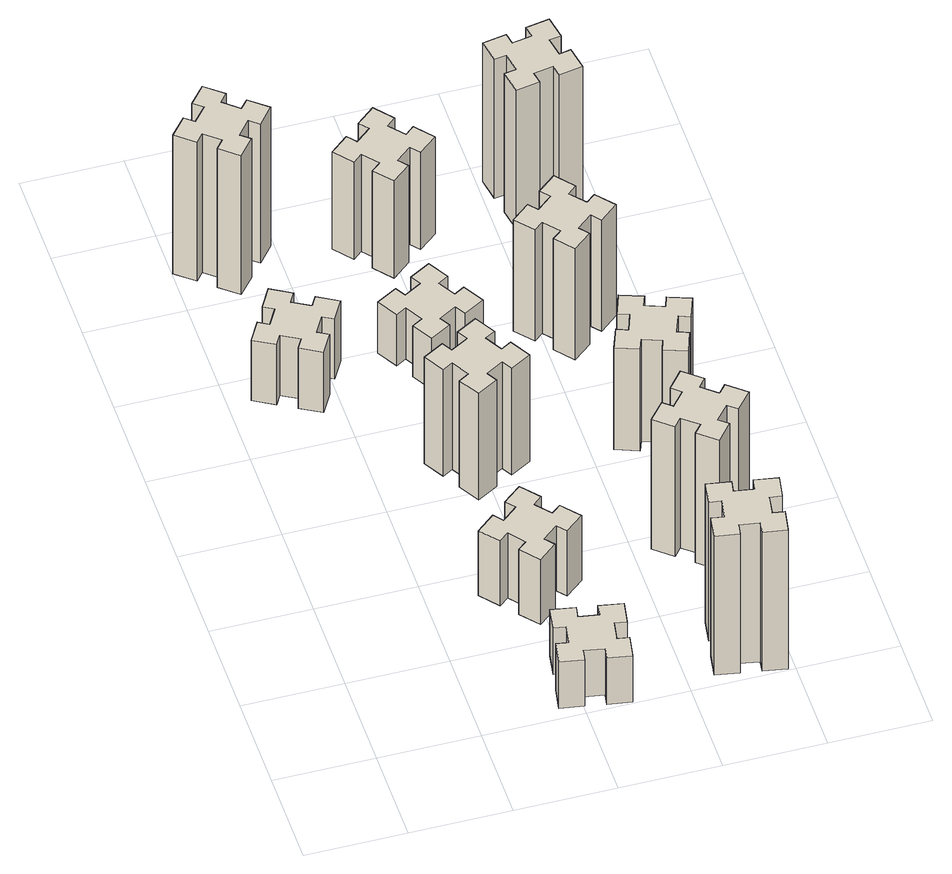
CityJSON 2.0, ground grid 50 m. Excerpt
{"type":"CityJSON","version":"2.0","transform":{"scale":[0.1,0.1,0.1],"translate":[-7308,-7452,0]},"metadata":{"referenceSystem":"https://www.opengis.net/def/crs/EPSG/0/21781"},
"CityObjects":{
"building1":{"type":"Building","attributes":{"class":"1000","function":"1000","usage":"1000","yearOfConstruction":2016,"roofType":"1000","measuredHeight":39,"storeysAboveGround":30,"storeysBelowGround":0},"geometry":[{"type":"Solid","lod":"1","boundaries":[[[[0,1,2,3,4,5,6,7,8,9,10,11,12,13,14,15,16,17,18,19]],[[17,16,20,21]],[[16,15,22,20]],[[15,14,23,22]],[[14,13,24,23]],[[13,12,25,24]],[[12,11,26,25]],[[11,10,27,26]],[[10,9,28,27]],[[9,8,29,28]],[[8,7,30,29]],[[7,6,31,30]],[[6,5,32,31]],[[5,4,33,32]],[[4,3,34,33]],[[3,2,35,34]],[[2,1,36,35]],[[1,0,37,36]],[[0,19,38,37]],[[19,18,39,38]],[[18,17,21,39]],[[24,25,26,27,28,29,30,31,32,33,34,35,36,37,38,39,21,20,22,23]]]]}]},
"building2":{"type":"Building","attributes":{"class":"1000","function":"1000","usage":"1000","yearOfConstruction":2016,"roofType":"1000","measuredHeight":30,"storeysAboveGround":30,"storeysBelowGround":0},"geometry":[{"type":"Solid","lod":"1","boundaries":[[[[40,41,42,43,44,45,46,47,48,49,50,51,52,53,54,55,56,57,58,59]],[[57,56,60,61]],[[56,55,62,60]],[[55,54,63,62]],[[54,53,64,63]],[[53,52,65,64]],[[52,51,66,65]],[[51,50,67,66]],[[50,49,68,67]],[[49,48,69,68]],[[48,47,70,69]],[[47,46,71,70]],[[46,45,72,71]],[[45,44,73,72]],[[44,43,74,73]],[[43,42,75,74]],[[42,41,76,75]],[[41,40,77,76]],[[40,59,78,77]],[[59,58,79,78]],[[58,57,61,79]],[[64,65,66,67,68,69,70,71,72,73,74,75,76,77,78,79,61,60,62,63]]]]}]},
"building3":{"type":"Building","attributes":{"class":"1000","function":"1000","usage":"1000","yearOfConstruction":2016,"roofType":"1000","measuredHeight":90,"storeysAboveGround":30,"storeysBelowGround":0},"geometry":[{"type":"Solid","lod":"1","boundaries":[[[[80,81,82,83,84,85,86,87,88,89,90,91,92,93,94,95,96,97,98,99]],[[97,96,100,101]],[[96,95,102,100]],[[95,94,103,102]],[[94,93,104,103]],[[93,92,105,104]],[[92,91,106,105]],[[91,90,107,106]],[[90,89,108,107]],[[89,88,109,108]],[[88,87,110,109]],[[87,86,111,110]],[[86,85,112,111]],[[85,84,113,112]],[[84,83,114,113]],[[83,82,115,114]],[[82,81,116,115]],[[81,80,117,116]],[[80,99,118,117]],[[99,98,119,118]],[[98,97,101,119]],[[104,105,106,107,108,109,110,111,112,113,114,115,116,117,118,119,101,100,102,103]]]]}]},
"building4":{"type":"Building","attributes":{"class":"1000","function":"1000","usage":"1000","yearOfConstruction":2016,"roofType":"1000","measuredHeight":42,"storeysAboveGround":30,"storeysBelowGround":0},"geometry":[{"type":"Solid","lod":"1","boundaries":[[[[120,121,122,123,124,125,126,127,128,129,130,131,132,133,134,135,136,137,138,139]],[[137,136,140,141]],[[136,135,142,140]],[[135,134,143,142]],[[134,133,144,143]],[[133,132,145,144]],[[132,131,146,145]],[[131,130,147,146]],[[130,129,148,147]],[[129,128,149,148]],[[128,127,150,149]],[[127,126,151,150]],[[126,125,152,151]],[[125,124,153,152]],[[124,123,154,153]],[[123,122,155,154]],[[122,121,156,155]],[[121,120,157,156]],[[120,139,158,157]],[[139,138,159,158]],[[138,137,141,159]],[[144,145,146,147,148,149,150,151,152,153,154,155,156,157,158,159,141,140,142,143]]]]}]},
"building5":{"type":"Building","attributes":{"class":"1000","function":"1000","usage":"1000","yearOfConstruction":2016,"roofType":"1000","measuredHeight":69,"storeysAboveGround":30,"storeysBelowGround":0},"geometry":[{"type":"Solid","lod":"1","boundaries":[[[[160,161,162,163,164,165,166,167,168,169,170,171,172,173,174,175,176,177,178,179]],[[177,176,180,181]],[[176,175,182,180]],[[175,174,183,182]],[[174,173,184,183]],[[173,172,185,184]],[[172,171,186,185]],[[171,170,187,186]],[[170,169,188,187]],[[169,168,189,188]],[[168,167,190,189]],[[167,166,191,190]],[[166,165,192,191]],[[165,164,193,192]],[[164,163,194,193]],[[163,162,195,194]],[[162,161,196,195]],[[161,160,197,196]],[[160,179,198,197]],[[179,178,199,198]],[[178,177,181,199]],[[184,185,186,187,188,189,190,191,192,193,194,195,196,197,198,199,181,180,182,183]]]]}]},
"building6":{"type":"Building","attributes":{"class":"1000","function":"1000","usage":"1000","yearOfConstruction":2016,"roofType":"1000","measuredHeight":33,"storeysAboveGround":30,"storeysBelowGround":0},"geometry":[{"type":"Solid","lod":"1","boundaries":[[[[200,201,202,203,204,205,206,207,208,209,210,211,212,213,214,215,216,217,218,219]],[[217,216,220,221]],[[216,215,222,220]],[[215,214,223,222]],[[214,213,224,223]],[[213,212,225,224]],[[212,211,226,225]],[[211,210,227,226]],[[210,209,228,227]],[[209,208,229,228]],[[208,207,230,229]],[[207,206,231,230]],[[206,205,232,231]],[[205,204,233,232]],[[204,203,234,233]],[[203,202,235,234]],[[202,201,236,235]],[[201,200,237,236]],[[200,219,238,237]],[[219,218,239,238]],[[218,217,221,239]],[[224,225,226,227,228,229,230,231,232,233,234,235,236,237,238,239,221,220,222,223]]]]}]},
"building7":{"type":"Building","attributes":{"class":"1000","function":"1000","usage":"1000","yearOfConstruction":2016,"roofType":"1000","measuredHeight":90,"storeysAboveGround":30,"storeysBelowGround":0},"geometry":[{"type":"Solid","lod":"1","boundaries":[[[[240,241,242,243,244,245,246,247,248,249,250,251,252,253,254,255,256,257,258,259]],[[257,256,260,261]],[[256,255,262,260]],[[255,254,263,262]],[[254,253,264,263]],[[253,252,265,264]],[[252,251,266,265]],[[251,250,267,266]],[[250,249,268,267]],[[249,248,269,268]],[[248,247,270,269]],[[247,246,271,270]],[[246,245,272,271]],[[245,244,273,272]],[[244,243,274,273]],[[243,242,275,274]],[[242,241,276,275]],[[241,240,277,276]],[[240,259,278,277]],[[259,258,279,278]],[[258,257,261,279]],[[264,265,266,267,268,269,270,271,272,273,274,275,276,277,278,279,261,260,262,263]]]]}]},
"building8":{"type":"Building","attributes":{"class":"1000","function":"1000","usage":"1000","yearOfConstruction":2016,"roofType":"1000","measuredHeight":63,"storeysAboveGround":30,"storeysBelowGround":0},"geometry":[{"type":"Solid","lod":"1","boundaries":[[[[280,281,282,283,284,285,286,287,288,289,290,291,292,293,294,295,296,297,298,299]],[[297,296,300,301]],[[296,295,302,300]],[[295,294,303,302]],[[294,293,304,303]],[[293,292,305,304]],[[292,291,306,305]],[[291,290,307,306]],[[290,289,308,307]],[[289,288,309,308]],[[288,287,310,309]],[[287,286,311,310]],[[286,285,312,311]],[[285,284,313,312]],[[284,283,314,313]],[[283,282,315,314]],[[282,281,316,315]],[[281,280,317,316]],[[280,299,318,317]],[[299,298,319,318]],[[298,297,301,319]],[[304,305,306,307,308,309,310,311,312,313,314,315,316,317,318,319,301,300,302,303]]]]}]},
"building9":{"type":"Building","attributes":{"class":"1000","function":"1000","usage":"1000","yearOfConstruction":2016,"roofType":"1000","measuredHeight":84,"storeysAboveGround":30,"storeysBelowGround":0},"geometry":[{"type":"Solid","lod":"1","boundaries":[[[[320,321,322,323,324,325,326,327,328,329,330,331,332,333,334,335,336,337,338,339]],[[337,336,340,341]],[[336,335,342,340]],[[335,334,343,342]],[[334,333,344,343]],[[333,332,345,344]],[[332,331,346,345]],[[331,330,347,346]],[[330,329,348,347]],[[329,328,349,348]],[[328,327,350,349]],[[327,326,351,350]],[[326,325,352,351]],[[325,324,353,352]],[[324,323,354,353]],[[323,322,355,354]],[[322,321,356,355]],[[321,320,357,356]],[[320,339,358,357]],[[339,338,359,358]],[[338,337,341,359]],[[344,345,346,347,348,349,350,351,352,353,354,355,356,357,358,359,341,340,342,343]]]]}]},
"building10":{"type":"Building","attributes":{"class":"1000","function":"1000","usage":"1000","yearOfConstruction":2016,"roofType":"1000","measuredHeight":66,"storeysAboveGround":30,"storeysBelowGround":0},"geometry":[{"type":"Solid","lod":"1","boundaries":[[[[360,361,362,363,364,365,366,367,368,369,370,371,372,373,374,375,376,377,378,379]],[[377,376,380,381]],[[376,375,382,380]],[[375,374,383,382]],[[374,373,384,383]],[[373,372,385,384]],[[372,371,386,385]],[[371,370,387,386]],[[370,369,388,387]],[[369,368,389,388]],[[368,367,390,389]],[[367,366,391,390]],[[366,365,392,391]],[[365,364,393,392]],[[364,363,394,393]],[[363,362,395,394]],[[362,361,396,395]],[[361,360,397,396]],[[360,379,398,397]],[[379,378,399,398]],[[378,377,381,399]],[[384,385,386,387,388,389,390,391,392,393,394,395,396,397,398,399,381,380,382,383]]]]}]},
"building11":{"type":"Building","attributes":{"class":"1000","function":"1000","usage":"1000","yearOfConstruction":2016,"roofType":"1000","measuredHeight":72,"storeysAboveGround":30,"storeysBelowGround":0},"geometry":[{"type":"Solid","lod":"1","boundaries":[[[[400,401,402,403,404,405,406,407,408,409,410,411,412,413,414,415,416,417,418,419]],[[417,416,420,421]],[[416,415,422,420]],[[415,414,423,422]],[[414,413,424,423]],[[413,412,425,424]],[[412,411,426,425]],[[411,410,427,426]],[[410,409,428,427]],[[409,408,429,428]],[[408,407,430,429]],[[407,406,431,430]],[[406,405,432,431]],[[405,404,433,432]],[[404,403,434,433]],[[403,402,435,434]],[[402,401,436,435]],[[401,400,437,436]],[[400,419,438,437]],[[419,418,439,438]],[[418,417,421,439]],[[424,425,426,427,428,429,430,431,432,433,434,435,436,437,438,439,421,420,422,423]]]]}]},
"building12":{"type":"Building","attributes":{"class":"1000","function":"1000","usage":"1000","yearOfConstruction":2016,"roofType":"1000","measuredHeight":90,"storeysAboveGround":30,"storeysBelowGround":0},"geometry":[{"type":"Solid","lod":"1","boundaries":[[[[440,441,442,443,444,445,446,447,448,449,450,451,452,453,454,455,456,457,458,459]],[[457,456,460,461]],[[456,455,462,460]],[[455,454,463,462]],[[454,453,464,463]],[[453,452,465,464]],[[452,451,466,465]],[[451,450,467,466]],[[450,449,468,467]],[[449,448,469,468]],[[448,447,470,469]],[[447,446,471,470]],[[446,445,472,471]],[[445,444,473,472]],[[444,443,474,473]],[[443,442,475,474]],[[442,441,476,475]],[[441,440,477,476]],[[440,459,478,477]],[[459,458,479,478]],[[458,457,461,479]],[[464,465,466,467,468,469,470,471,472,473,474,475,476,477,478,479,461,460,462,463]]]]}]}
},
"vertices":[
[416,2327,0],[466,2414,0],[518,2384,0],[578,2488,0],[474,2548,0],[444,2496,0],[357,2546,0],[387,2598,0],[283,2658,0],[223,2554,0],[275,2524,0],[225,2437,0],[173,2467,0],[113,2363,0],[217,2303,0],[247,2355,0],[334,2305,0],[304,2253,0],[408,2193,0],[468,2297,0],[334,2305,390],[304,2253,390],[247,2355,390],[217,2303,390],[113,2363,390],[173,2467,390],[225,2437,390],[275,2524,390],[223,2554,390],[283,2658,390],[387,2598,390],[357,2546,390],[444,2496,390],[474,2548,390],[578,2488,390],[518,2384,390],[466,2414,390],[416,2327,390],[468,2297,390],[408,2193,390],
[986,274,0],[968,175,0],[909,186,0],[888,67,0],[1007,47,0],[1017,106,0],[1115,88,0],[1105,29,0],[1223,8,0],[1244,127,0],[1185,137,0],[1202,235,0],[1261,225,0],[1282,343,0],[1164,364,0],[1154,305,0],[1055,322,0],[1066,381,0],[947,402,0],[927,284,0],[1055,322,300],[1066,381,300],[1154,305,300],[1164,364,300],[1282,343,300],[1261,225,300],[1202,235,300],[1185,137,300],[1244,127,300],[1223,8,300],[1105,29,300],[1115,88,300],[1017,106,300],[1007,47,300],[888,67,300],[909,186,300],[968,175,300],[986,274,300],[927,284,300],[947,402,300],
[136,3213,0],[213,3149,0],[174,3103,0],[266,3026,0],[343,3118,0],[297,3156,0],[362,3233,0],[408,3194,0],[485,3286,0],[393,3363,0],[354,3317,0],[278,3382,0],[316,3428,0],[224,3505,0],[147,3413,0],[193,3374,0],[129,3298,0],[83,3336,0],[6,3244,0],[98,3167,0],[129,3298,900],[83,3336,900],[193,3374,900],[147,3413,900],[224,3505,900],[316,3428,900],[278,3382,900],[354,3317,900],[393,3363,900],[485,3286,900],[408,3194,900],[362,3233,900],[297,3156,900],[343,3118,900],[266,3026,900],[174,3103,900],[213,3149,900],[136,3213,900],[98,3167,900],[6,3244,900],
[953,962,0],[876,897,0],[838,943,0],[746,866,0],[823,774,0],[869,813,0],[933,736,0],[887,698,0],[964,606,0],[1056,683,0],[1018,729,0],[1094,793,0],[1133,747,0],[1225,824,0],[1148,916,0],[1102,878,0],[1037,954,0],[1083,993,0],[1006,1085,0],[914,1008,0],[1037,954,420],[1083,993,420],[1102,878,420],[1148,916,420],[1225,824,420],[1133,747,420],[1094,793,420],[1018,729,420],[1056,683,420],[964,606,420],[887,698,420],[933,736,420],[869,813,420],[823,774,420],[746,866,420],[838,943,420],[876,897,420],[953,962,420],[914,1008,420],[1006,1085,420],
[1106,1697,0],[1056,1784,0],[1108,1814,0],[1048,1918,0],[944,1858,0],[974,1806,0],[887,1756,0],[857,1808,0],[753,1748,0],[813,1644,0],[865,1674,0],[915,1587,0],[863,1557,0],[923,1453,0],[1027,1513,0],[997,1565,0],[1084,1615,0],[1114,1563,0],[1218,1623,0],[1158,1727,0],[1084,1615,690],[1114,1563,690],[997,1565,690],[1027,1513,690],[923,1453,690],[863,1557,690],[915,1587,690],[865,1674,690],[813,1644,690],[753,1748,690],[857,1808,690],[887,1756,690],[974,1806,690],[944,1858,690],[1048,1918,690],[1108,1814,690],[1056,1784,690],[1106,1697,690],[1158,1727,690],[1218,1623,690],
[865,2414,0],[915,2327,0],[863,2297,0],[923,2193,0],[1027,2253,0],[997,2305,0],[1084,2355,0],[1114,2303,0],[1218,2363,0],[1158,2467,0],[1106,2437,0],[1056,2524,0],[1108,2554,0],[1048,2658,0],[944,2598,0],[974,2546,0],[887,2496,0],[857,2548,0],[753,2488,0],[813,2384,0],[887,2496,330],[857,2548,330],[974,2546,330],[944,2598,330],[1048,2658,330],[1108,2554,330],[1056,2524,330],[1106,2437,330],[1158,2467,330],[1218,2363,330],[1114,2303,330],[1084,2355,330],[997,2305,330],[1027,2253,330],[923,2193,330],[863,2297,330],[915,2327,330],[865,2414,330],[813,2384,330],[753,2488,330],
[1894,305,0],[1795,322,0],[1806,381,0],[1687,402,0],[1667,284,0],[1726,274,0],[1708,175,0],[1649,186,0],[1628,67,0],[1747,47,0],[1757,106,0],[1855,88,0],[1845,29,0],[1963,8,0],[1984,127,0],[1925,137,0],[1942,235,0],[2001,225,0],[2022,343,0],[1904,364,0],[1942,235,900],[2001,225,900],[1925,137,900],[1984,127,900],[1963,8,900],[1845,29,900],[1855,88,900],[1757,106,900],[1747,47,900],[1628,67,900],[1649,186,900],[1708,175,900],[1726,274,900],[1667,284,900],[1687,402,900],[1806,381,900],[1795,322,900],[1894,305,900],[1904,364,900],[2022,343,900],
[1102,3198,0],[1037,3274,0],[1083,3313,0],[1006,3405,0],[914,3328,0],[953,3282,0],[876,3217,0],[838,3263,0],[746,3186,0],[823,3094,0],[869,3133,0],[933,3056,0],[887,3018,0],[964,2926,0],[1056,3003,0],[1018,3049,0],[1094,3113,0],[1133,3067,0],[1225,3144,0],[1148,3236,0],[1094,3113,630],[1133,3067,630],[1018,3049,630],[1056,3003,630],[964,2926,630],[887,3018,630],[933,3056,630],[869,3133,630],[823,3094,630],[746,3186,630],[838,3263,630],[876,3217,630],[953,3282,630],[914,3328,630],[1006,3405,630],[1083,3313,630],[1037,3274,630],[1102,3198,630],[1148,3236,630],[1225,3144,630],
[1877,836,0],[1942,913,0],[1988,874,0],[2065,966,0],[1973,1043,0],[1934,997,0],[1858,1062,0],[1896,1108,0],[1804,1185,0],[1727,1093,0],[1773,1054,0],[1709,978,0],[1663,1016,0],[1586,924,0],[1678,847,0],[1716,893,0],[1793,829,0],[1754,783,0],[1846,706,0],[1923,798,0],[1793,829,840],[1754,783,840],[1716,893,840],[1678,847,840],[1586,924,840],[1663,1016,840],[1709,978,840],[1773,1054,840],[1727,1093,840],[1804,1185,840],[1896,1108,840],[1858,1062,840],[1934,997,840],[1973,1043,840],[2065,966,840],[1988,874,840],[1942,913,840],[1877,836,840],[1923,798,840],[1846,706,840],
[1910,1772,0],[1816,1806,0],[1837,1862,0],[1724,1903,0],[1683,1790,0],[1739,1770,0],[1705,1676,0],[1649,1697,0],[1607,1584,0],[1720,1543,0],[1741,1599,0],[1835,1565,0],[1814,1509,0],[1927,1467,0],[1968,1580,0],[1912,1601,0],[1946,1695,0],[2002,1674,0],[2043,1787,0],[1930,1828,0],[1946,1695,660],[2002,1674,660],[1912,1601,660],[1968,1580,660],[1927,1467,660],[1814,1509,660],[1835,1565,660],[1741,1599,660],[1720,1543,660],[1607,1584,660],[1649,1697,660],[1705,1676,660],[1739,1770,660],[1683,1790,660],[1724,1903,660],[1837,1862,660],[1816,1806,660],[1910,1772,660],[1930,1828,660],[2043,1787,660],
[1509,2393,0],[1573,2316,0],[1527,2278,0],[1604,2186,0],[1696,2263,0],[1658,2309,0],[1734,2373,0],[1773,2327,0],[1865,2404,0],[1788,2496,0],[1742,2458,0],[1677,2534,0],[1723,2573,0],[1646,2665,0],[1554,2588,0],[1593,2542,0],[1516,2477,0],[1478,2523,0],[1386,2446,0],[1463,2354,0],[1516,2477,720],[1478,2523,720],[1593,2542,720],[1554,2588,720],[1646,2665,720],[1723,2573,720],[1677,2534,720],[1742,2458,720],[1788,2496,720],[1865,2404,720],[1773,2327,720],[1734,2373,720],[1658,2309,720],[1696,2263,720],[1604,2186,720],[1527,2278,720],[1573,2316,720],[1509,2393,720],[1463,2354,720],[1386,2446,720],
[1608,3295,0],[1626,3197,0],[1567,3187,0],[1587,3068,0],[1706,3089,0],[1695,3148,0],[1794,3166,0],[1804,3107,0],[1922,3127,0],[1901,3246,0],[1842,3235,0],[1825,3334,0],[1884,3344,0],[1863,3462,0],[1745,3441,0],[1755,3382,0],[1657,3365,0],[1647,3424,0],[1528,3403,0],[1549,3285,0],[1657,3365,900],[1647,3424,900],[1755,3382,900],[1745,3441,900],[1863,3462,900],[1884,3344,900],[1825,3334,900],[1842,3235,900],[1901,3246,900],[1922,3127,900],[1804,3107,900],[1794,3166,900],[1695,3148,900],[1706,3089,900],[1587,3068,900],[1567,3187,900],[1626,3197,900],[1608,3295,900],[1549,3285,900],[1528,3403,900]
]}
